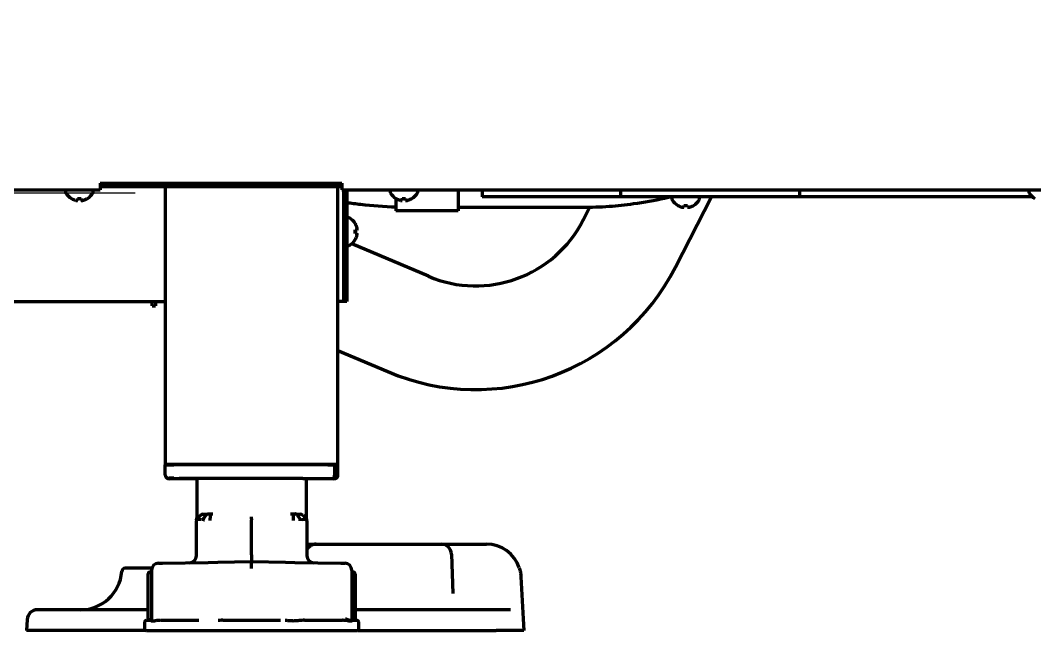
# Model space of a CAD drawing. Header units: inches. Extents: x -2405 to 7588, y 441 to 5654.
# Drawn here: x 4306.5 to 4600.3, y 2256.6 to 2433.2 of the extents above; entities that cross this region are included whole.
import ezdxf

# ---------------------------------------------------------------- set-up
doc = ezdxf.new("R2010")
doc.units = ezdxf.units.IN

# ---------------------------------------------------------------- blocks, each defined once
blk = doc.blocks.new('A$C29D5572B')
at = {"color": 1}
for p, q in [((0, 50), (0, -50)), ((-50, 0), (50, 0))]:
    blk.add_line(p, q, dxfattribs=at)
blk = doc.blocks.new('A$C0F8E2EAE')
blk.add_blockref('A$C29D5572B', (0, 0))

msp = doc.modelspace()

# ---------------------------------------------------------------- linework, layer by layer
at = {"linetype": 'Continuous', "lineweight": 70}
for p, q in [((4329.61, 2386.13), (4399.61, 2386.13)), ((4329.61, 2386.13), (4329.61, 2384.13)), ((4399.61, 2386.13), (4399.61, 2384.13)), ((4251.01, 2384.13), (4329.61, 2384.13)), ((4319.61, 2383.73), (4319.61, 2383.53)), ((4327.61, 2383.53), (4327.61, 2383.73)), ((4329.61, 2385.13), (4399.61, 2385.13)), ((4348.51, 2385.13), (4348.51, 2304.63)), ((4398.51, 2304.63), (4398.51, 2385.13)), ((4399.61, 2384.13), (4978.81, 2384.13)), ((4400.16, 2384.13), (4400.16, 2351.83)), ((4400.26, 2384.13), (4400.26, 2354.13)), ((4401.06, 2384.13), (4401.06, 2354.13)), ((4413.61, 2383.73), (4413.61, 2383.53)), ((4421.61, 2383.53), (4421.61, 2383.73)), ((4433.31, 2384.13), (4433.31, 2380.13)), ((4440.31, 2384.13), (4440.31, 2382.13)), ((4480.31, 2384.13), (4480.31, 2382.13)), ((4532.15, 2384.13), (4532.15, 2382.13)), ((4598.61, 2383.73), (4598.61, 2383.53)), ((4321.31, 2381.65), (4321.31, 2381.68)), ((4325.91, 2381.68), (4325.91, 2381.65)), ((4415.31, 2381.65), (4415.31, 2381.68)), ((4415.31, 2381.68), (4415.31, 2380.13)), ((4415.31, 2380.13), (4415.31, 2378.13)), ((4419.91, 2381.68), (4419.91, 2381.65)), ((4433.31, 2380.13), (4433.31, 2378.13)), ((4443.31, 2382.13), (4440.31, 2382.13)), ((4472.31, 2382.13), (4443.31, 2382.13)), ((4480.31, 2382.13), (4472.31, 2382.13)), ((4483.31, 2382.13), (4480.31, 2382.13)), ((4529.15, 2382.13), (4483.31, 2382.13)), ((4495.23, 2381.73), (4495.23, 2381.53)), ((4496.26, 2361.78), (4506.65, 2382.13)), ((4503.23, 2381.53), (4503.23, 2381.73)), ((4532.15, 2382.13), (4529.15, 2382.13)), ((4540.15, 2382.13), (4532.15, 2382.13)), ((4599.65, 2382.13), (4540.15, 2382.13)), ((4600.31, 2381.65), (4600.31, 2381.68)), ((4433.31, 2378.13), (4415.31, 2378.13)), ((4433.31, 2379.13), (4469.31, 2379.13)), ((4471.47, 2379.21), (4469.54, 2375.44)), ((4496.93, 2379.65), (4496.93, 2379.68)), ((4501.53, 2379.68), (4501.53, 2379.65)), ((4401.66, 2376.08), (4401.46, 2376.08)), ((4403.5, 2374.38), (4403.54, 2374.38)), ((4400.26, 2373.68), (4400.16, 2373.68)), ((4400.16, 2370.48), (4400.26, 2370.48)), ((4401.46, 2368.08), (4401.66, 2368.08)), ((4424.69, 2359.16), (4402.5, 2368.58)), ((4403.54, 2369.78), (4403.5, 2369.78)), ((4400.26, 2351.83), (4400.26, 2354.13)), ((4401.06, 2354.13), (4401.06, 2351.83)), ((4294.66, 2351.83), (4348.51, 2351.83)), ((4344.7, 2350.63), (4344.7, 2351.83)), ((4344.7, 2350.63), (4345.7, 2350.63)), ((4345.7, 2351.83), (4345.7, 2350.63)), ((4398.51, 2351.83), (4398.56, 2351.83)), ((4400.16, 2351.83), (4398.56, 2351.83)), ((4400.26, 2351.83), (4400.16, 2351.83)), ((4401.06, 2351.83), (4400.26, 2351.83)), ((4398.51, 2337.69), (4412.95, 2331.55)), ((4350.31, 2304.63), (4348.51, 2304.63)), ((4348.51, 2304.58), (4351.01, 2304.58)), ((4348.51, 2301.72), (4348.51, 2304.58)), ((4349.61, 2304.58), (4349.76, 2304.63)), ((4396.71, 2304.63), (4350.31, 2304.63)), ((4395.56, 2304.58), (4351.01, 2304.58)), ((4355.72, 2304.63), (4355.57, 2304.58)), ((4371.28, 2304.63), (4371.13, 2304.58)), ((4386.13, 2304.63), (4385.98, 2304.58)), ((4394.9, 2304.58), (4394.79, 2304.63)), ((4394.9, 2304.58), (4394.79, 2304.63)), ((4395.56, 2304.58), (4397.32, 2304.58)), ((4396.41, 2304.58), (4396.26, 2304.63)), ((4398.51, 2304.63), (4396.71, 2304.63)), ((4397.41, 2304.58), (4397.26, 2304.63)), ((4397.55, 2304.58), (4397.32, 2304.58)), ((4397.55, 2304.58), (4397.55, 2301.58)), ((4397.55, 2304.58), (4397.78, 2304.58)), ((4397.55, 2304.58), (4397.55, 2301.58)), ((4398.51, 2304.58), (4397.78, 2304.58)), ((4398.51, 2301.58), (4398.51, 2304.58)), ((4348.51, 2301.72), (4348.51, 2301.58)), ((4349.94, 2300.58), (4350.17, 2300.58)), ((4349.94, 2300.58), (4350.17, 2300.58)), ((4350.17, 2300.58), (4357.63, 2300.58)), ((4350.17, 2300.58), (4357.63, 2300.58)), ((4357.63, 2300.67), (4357.63, 2288.88)), ((4388.36, 2300.58), (4396.84, 2300.58)), ((4388.36, 2300.58), (4396.84, 2300.58)), ((4389.38, 2288.88), (4389.38, 2300.58)), ((4396.84, 2300.58), (4397.07, 2300.58)), ((4396.84, 2300.58), (4397.07, 2300.58)), ((4358.72, 2290.03), (4357.79, 2289.09)), ((4359.42, 2290.33), (4359.73, 2290.34)), ((4360.27, 2290.06), (4359.62, 2289.12)), ((4359.73, 2290.34), (4360.76, 2290.36)), ((4361.49, 2290.37), (4362.26, 2290.38)), ((4361.49, 2290.08), (4361.49, 2289.13)), ((4384.76, 2290.38), (4385.52, 2290.37)), ((4385.53, 2290.08), (4385.53, 2289.13)), ((4386.25, 2290.36), (4387.29, 2290.34)), ((4386.74, 2290.06), (4387.39, 2289.12)), ((4387.29, 2290.34), (4387.6, 2290.33)), ((4387.4, 2289.12), (4387.39, 2289.12)), ((4388.29, 2290.03), (4389.22, 2289.09)), ((4357.51, 2278.26), (4357.51, 2288.39)), ((4373.51, 2278.58), (4373.51, 2288.64)), ((4389.51, 2288.39), (4389.51, 2278.26)), ((4389.51, 2281.63), (4392.2, 2281.63)), ((4392.2, 2281.63), (4397.7, 2281.63)), ((4397.7, 2281.63), (4422.91, 2281.63)), ((4422.91, 2281.63), (4428.41, 2281.63)), ((4428.41, 2281.63), (4436.63, 2281.63)), ((4436.63, 2281.63), (4441.51, 2281.63)), ((4431.41, 2278.73), (4431.81, 2267.36)), ((4344.59, 2274.63), (4336.89, 2274.63)), ((4344.52, 2274.11), (4344.52, 2259.95)), ((4346.49, 2276.11), (4347.66, 2276.13)), ((4347.66, 2276.13), (4360.95, 2276.36)), ((4360.95, 2276.36), (4363.71, 2276.41)), ((4363.71, 2276.41), (4373.4, 2276.58)), ((4373.4, 2276.58), (4373.51, 2276.58)), ((4373.51, 2276.58), (4373.61, 2276.58)), ((4373.61, 2276.58), (4383.3, 2276.41)), ((4383.3, 2276.41), (4386.06, 2276.36)), ((4386.06, 2276.36), (4399.36, 2276.13)), ((4399.36, 2276.13), (4400.53, 2276.11)), ((4402.49, 2274.11), (4402.49, 2259.95)), ((4343.52, 2272.83), (4343.52, 2273.08)), ((4343.52, 2260.08), (4343.52, 2272.83)), ((4344.27, 2273.58), (4344.02, 2273.58)), ((4402.99, 2273.58), (4402.74, 2273.58)), ((4403.49, 2273.08), (4403.49, 2272.83)), ((4403.49, 2272.83), (4403.49, 2260.08)), ((4451.49, 2272.15), (4452.13, 2260.01)), ((4343.52, 2262.63), (4311.47, 2262.63)), ((4444.15, 2262.63), (4403.49, 2262.63)), ((4448.48, 2262.63), (4444.15, 2262.63)), ((4308.47, 2259.78), (4308.31, 2256.63)), ((4343.06, 2259.58), (4344.02, 2259.58)), ((4343.54, 2260.08), (4343.52, 2260.08)), ((4347.14, 2259.58), (4358.17, 2259.58)), ((4365.18, 2259.58), (4381.83, 2259.58)), ((4388.84, 2259.58), (4399.87, 2259.58)), ((4402.99, 2259.58), (4403.96, 2259.58)), ((4452.13, 2260.01), (4452.31, 2256.63)), ((4342.79, 2256.63), (4308.31, 2256.63)), ((4342.51, 2259.08), (4342.51, 2257.08)), ((4404.01, 2256.58), (4343.01, 2256.58)), ((4404.23, 2256.63), (4444.32, 2256.63)), ((4404.51, 2257.08), (4404.51, 2259.08)), ((4452.31, 2256.63), (4444.32, 2256.63))]:
    msp.add_line(p, q, dxfattribs=at)
for centre, radius, start, end in [((4320.01, 2383.73), 0.4, 90, 180), ((4320.01, 2383.53), 0.4, 180, 210.3012), ((4323.81, 2385.75), 4.8, 210.3012, 238.4186), ((4323.41, 2385.75), 4.8, 301.5837, 329.6988), ((4327.21, 2383.73), 0.4, 0, 90), ((4327.21, 2383.53), 0.4, 329.6988, 0), ((4414.01, 2383.73), 0.4, 90, 180), ((4414.01, 2383.53), 0.4, 180, 210.3012), ((4417.81, 2385.75), 4.8, 210.3012, 238.4186), ((4417.41, 2385.75), 4.8, 301.5837, 329.6988), ((4421.21, 2383.73), 0.4, 0, 90), ((4421.21, 2383.53), 0.4, 329.6988, 0), ((4599.01, 2383.73), 0.4, 90, 180), ((4599.01, 2383.53), 0.4, 180, 210.3012), ((4602.81, 2385.75), 4.8, 210.3012, 238.4186), ((4323.61, 2385.43), 3.78, 262.3959, 269.9965), ((4323.61, 2385.43), 3.78, 270.0035, 277.6041), ((4417.61, 2385.43), 3.78, 262.3959, 269.9965), ((4417.61, 2385.43), 3.78, 270.0035, 277.6041), ((4495.63, 2381.73), 0.4, 90, 180), ((4495.63, 2381.53), 0.4, 180, 210.3012), ((4499.43, 2383.75), 4.8, 210.3012, 238.4186), ((4499.03, 2383.75), 4.8, 301.5837, 329.6988), ((4502.83, 2381.73), 0.4, 0, 90), ((4502.83, 2381.53), 0.4, 329.6988, 0), ((4499.23, 2383.43), 3.78, 262.3959, 269.9965), ((4499.23, 2383.43), 3.78, 270.0035, 277.6041), ((4401.46, 2375.68), 0.4, 90, 180), ((4401.66, 2375.68), 0.4, 59.6988, 90), ((4399.44, 2371.88), 4.8, 31.5837, 59.6988), ((4438.38, 2391.37), 35, 246.9745, 332.9279), ((4399.76, 2372.08), 3.78, 0.0035, 7.6041), ((4399.76, 2372.08), 3.78, 352.3959, 359.9965), ((4401.46, 2368.48), 0.4, 180, 270), ((4401.66, 2368.48), 0.4, 270, 300.3012), ((4399.44, 2372.28), 4.8, 300.3012, 328.4186), ((4438.38, 2391.37), 65, 246.9745, 332.9279), ((4358.51, 2288.39), 1, 135.5, 180), ((4355.63, 2289.25), 2, 344.3099, 0.04), ((4359.43, 2289.33), 1, 91, 135.5), ((4388.51, 2288.39), 1, 0, 44.5), ((4391.38, 2289.25), 2, 187.3277, 195.6901), ((4392.2, 2278.63), 3, 90, 154.0296), ((4428.41, 2278.63), 3, 2, 90), ((4441.51, 2271.63), 10, 18.4467, 90), ((4355.51, 2278.26), 2, 271, 0), ((4391.51, 2278.26), 2, 180, 269), ((4336.89, 2273.63), 1, 90, 175.5883), ((4346.52, 2274.11), 2, 91, 180), ((4400.49, 2274.11), 2, 0, 89), ((4323.92, 2274.63), 12, 270, 355.5883), ((4344.02, 2273.08), 0.5, 90, 180), ((4344.27, 2273.83), 0.25, 270, 0), ((4402.74, 2273.83), 0.25, 180, 270), ((4402.99, 2273.08), 0.5, 0, 90), ((4311.47, 2259.63), 3, 90, 177), ((4343.01, 2259.08), 0.5, 90, 180), ((4344.02, 2260.08), 0.5, 270, 0), ((4402.99, 2260.08), 0.5, 180, 270), ((4403.99, 2260.08), 0.5, 180, 270), ((4404.01, 2259.08), 0.5, 0, 90), ((4343.01, 2257.08), 0.5, 180, 270), ((4404.01, 2257.08), 0.5, 270, 0)]:
    msp.add_arc(centre, radius, start, end, dxfattribs=at)
for centre, major_axis, ratio, start_param, end_param in [((4349.51, 2301.58), (1, 0), 0.999995, 3.141593, 4.709304), ((4351, 2300.58), (-1.5, 0), 0.003085, 0.00001, 0.785408), ((4351, 2300.72), (-1.5, 0), 0.003085, 4.712398, 5.977528), ((4373.51, 2300.58), (-21, 0.06), 0.003085, 3.927, 6.996876), ((4396.84, 2301.58), (0, 1), 0.707107, 3.141593, 4.712389), ((4396.84, 2301.58), (0, 1), 0.707107, 3.141593, 4.712389), ((4396.01, 2300.58), (1.5, 0), 0.003085, 5.497778, 6.283176), ((4397.51, 2301.58), (1, 0), 0.999995, 4.715474, 6.283185), ((4359.09, 2288.4), (0.01, -1), 0.707088, 3.925849, 4.70425), ((4385.5, 2289.37), (-0.017, -1), 0.01745, 2.356346, 3.141594), ((4386.89, 2288.41), (-0.017, -1), 0.707053, 1.583129, 2.362365), ((4387.58, 2289.33), (0, 1), 1, 5.48906, 6.265732), ((4387.92, 2288.4), (-0.01, -1), 0.707088, 1.578072, 2.357338), ((4403.96, 2260.08), (0, -0.5), 0.961623, 4.712389, 6.283185)]:
    msp.add_ellipse(centre, major_axis=major_axis, ratio=ratio, start_param=start_param, end_param=end_param, dxfattribs=at)
for points, knots in [([(4321.31, 2381.68), (4321.51, 2381.56), (4321.72, 2381.45), (4322.04, 2381.31), (4322.15, 2381.27), (4322.38, 2381.2), (4322.49, 2381.16), (4322.61, 2381.13)], [0, 0, 0, 0, 0.5, 0.5, 0.75, 0.75, 1, 1, 1, 1]), ([(4324.11, 2381.68), (4324.11, 2381.56), (4324.11, 2381.45), (4324.11, 2381.31), (4324.11, 2381.27), (4324.11, 2381.2), (4324.11, 2381.16), (4324.11, 2381.13)], [0, 0, 0, 0, 0.5, 0.5, 0.75, 0.75, 1, 1, 1, 1]), ([(4401.04, 2380.51), (4402.38, 2380.32), (4407.11, 2379.72), (4411.87, 2379.37), (4415.3, 2379.23)], [0, 0, 0, 0, 0.285023, 1, 1, 1, 1]), ([(4415.31, 2381.68), (4415.51, 2381.56), (4415.72, 2381.45), (4416.04, 2381.31), (4416.15, 2381.27), (4416.38, 2381.2), (4416.49, 2381.16), (4416.61, 2381.13)], [0, 0, 0, 0, 0.5, 0.5, 0.75, 0.75, 1, 1, 1, 1]), ([(4418.11, 2381.68), (4418.11, 2381.56), (4418.11, 2381.45), (4418.11, 2381.31), (4418.11, 2381.27), (4418.11, 2381.2), (4418.11, 2381.16), (4418.11, 2381.13)], [0, 0, 0, 0, 0.5, 0.5, 0.75, 0.75, 1, 1, 1, 1]), ([(4469.31, 2379.13), (4471.93, 2379.14), (4476.92, 2379.32), (4484.95, 2380.19), (4490.72, 2381.24), (4494.13, 2381.99), (4494.65, 2382.1)], [0, 0, 0, 0, 0.297388, 0.57216, 0.935599, 1, 1, 1, 1]), ([(4496.93, 2379.68), (4497.13, 2379.56), (4497.34, 2379.45), (4497.66, 2379.31), (4497.77, 2379.27), (4498, 2379.2), (4498.11, 2379.16), (4498.23, 2379.13)], [0, 0, 0, 0, 0.5, 0.5, 0.75, 0.75, 1, 1, 1, 1]), ([(4499.73, 2379.68), (4499.73, 2379.56), (4499.73, 2379.45), (4499.73, 2379.31), (4499.73, 2379.27), (4499.73, 2379.2), (4499.73, 2379.16), (4499.73, 2379.13)], [0, 0, 0, 0, 0.5, 0.5, 0.75, 0.75, 1, 1, 1, 1]), ([(4403.5, 2372.58), (4403.63, 2372.58), (4403.73, 2372.58), (4403.87, 2372.58), (4403.91, 2372.58), (4403.99, 2372.58), (4404.02, 2372.58), (4404.05, 2372.58)], [0, 0, 0, 0, 0.5, 0.5, 0.75, 0.75, 1, 1, 1, 1]), ([(4403.5, 2369.78), (4403.63, 2369.98), (4403.73, 2370.19), (4403.87, 2370.52), (4403.91, 2370.63), (4403.99, 2370.85), (4404.02, 2370.96), (4404.05, 2371.08)], [0, 0, 0, 0, 0.5, 0.5, 0.75, 0.75, 1, 1, 1, 1]), ([(4357.63, 2289.25), (4357.63, 2289.17), (4357.63, 2289.04), (4357.6, 2288.87), (4357.58, 2288.77), (4357.56, 2288.73), (4357.56, 2288.72), (4357.56, 2288.71), (4357.56, 2288.71), (4357.56, 2288.7), (4357.55, 2288.69), (4357.55, 2288.69), (4357.55, 2288.69)], [0, 0, 0, 0, 0.234616, 0.429607, 0.536879, 0.560137, 0.572426, 0.583684, 0.600883, 0.637115, 0.75169, 1, 1, 1, 1]), ([(4358.59, 2289.1), (4358.58, 2289.09), (4358.57, 2289.08), (4358.56, 2289.06), (4358.55, 2289.04), (4358.53, 2289), (4358.52, 2288.98), (4358.48, 2288.9), (4358.46, 2288.84), (4358.43, 2288.75), (4358.42, 2288.72), (4358.41, 2288.65), (4358.4, 2288.62), (4358.4, 2288.56), (4358.39, 2288.52), (4358.39, 2288.47), (4358.39, 2288.46), (4358.39, 2288.45), (4358.39, 2288.43), (4358.39, 2288.41), (4358.39, 2288.4)], [0, 0, 0, 0, 0.0625, 0.0625, 0.125, 0.125, 0.25, 0.25, 0.5, 0.5, 0.625, 0.625, 0.75, 0.75, 0.875, 0.90625, 0.921875, 0.921875, 0.9375, 1, 1, 1, 1]), ([(4359.62, 2289.12), (4359.61, 2289.09), (4359.58, 2289.06), (4359.56, 2289.02), (4359.55, 2289), (4359.55, 2289), (4359.55, 2289), (4359.55, 2288.99), (4359.54, 2288.98), (4359.54, 2288.97), (4359.51, 2288.91), (4359.49, 2288.85), (4359.45, 2288.73), (4359.44, 2288.67), (4359.43, 2288.54), (4359.42, 2288.48), (4359.42, 2288.41)], [0, 0, 0, 0, 0.125, 0.1875, 0.195313, 0.195313, 0.203125, 0.203125, 0.21875, 0.25, 0.25, 0.5, 0.5, 0.75, 0.75, 1, 1, 1, 1]), ([(4360.27, 2290.06), (4360.3, 2290.1), (4360.34, 2290.15), (4360.39, 2290.2), (4360.41, 2290.22), (4360.44, 2290.24), (4360.45, 2290.25), (4360.47, 2290.26), (4360.48, 2290.27), (4360.54, 2290.3), (4360.58, 2290.32), (4360.64, 2290.34), (4360.65, 2290.34), (4360.66, 2290.34), (4360.67, 2290.35), (4360.67, 2290.35), (4360.68, 2290.35), (4360.69, 2290.35), (4360.72, 2290.35), (4360.74, 2290.36), (4360.76, 2290.36)], [0, 0, 0, 0, 0.25, 0.25, 0.375, 0.375, 0.4375, 0.4375, 0.5, 0.5, 0.75, 0.75, 0.8125, 0.828125, 0.828125, 0.84375, 0.84375, 0.875, 0.875, 1, 1, 1, 1]), ([(4360.76, 2290.36), (4360.81, 2290.36), (4360.86, 2290.36), (4360.95, 2290.36), (4360.98, 2290.36), (4361.02, 2290.36), (4361.04, 2290.36), (4361.07, 2290.36), (4361.08, 2290.36), (4361.16, 2290.36), (4361.23, 2290.36), (4361.32, 2290.37), (4361.36, 2290.37), (4361.43, 2290.37), (4361.46, 2290.37), (4361.49, 2290.37)], [0, 0, 0, 0, 0.25, 0.25, 0.375, 0.375, 0.4375, 0.4375, 0.5, 0.5, 0.75, 0.75, 0.875, 0.875, 1, 1, 1, 1]), ([(4361.49, 2290.08), (4361.49, 2290.12), (4361.49, 2290.2), (4361.49, 2290.27), (4361.49, 2290.32), (4361.49, 2290.34), (4361.49, 2290.35), (4361.49, 2290.36), (4361.49, 2290.36), (4361.49, 2290.36), (4361.49, 2290.36), (4361.49, 2290.37), (4361.49, 2290.37), (4361.49, 2290.37)], [0, 0, 0, 0, 0.25, 0.5, 0.5, 0.75, 0.75, 0.8125, 0.84375, 0.84375, 0.875, 0.875, 1, 1, 1, 1]), ([(4361.49, 2288.43), (4361.49, 2288.49), (4361.49, 2288.56), (4361.49, 2288.68), (4361.49, 2288.75), (4361.49, 2288.84), (4361.49, 2288.88), (4361.49, 2288.92), (4361.49, 2288.93), (4361.49, 2288.93), (4361.49, 2288.93), (4361.49, 2288.93), (4361.49, 2288.94), (4361.49, 2288.96), (4361.49, 2288.97), (4361.49, 2289.04), (4361.49, 2289.09), (4361.49, 2289.13)], [0, 0, 0, 0, 0.25, 0.25, 0.5, 0.5, 0.625, 0.65625, 0.660156, 0.660156, 0.664063, 0.664063, 0.671875, 0.6875, 0.75, 0.75, 1, 1, 1, 1]), ([(4373.51, 2288.92), (4373.51, 2289.02), (4373.51, 2289.11), (4373.51, 2289.25), (4373.51, 2289.33), (4373.51, 2289.41), (4373.51, 2289.45), (4373.51, 2289.47), (4373.51, 2289.47), (4373.51, 2289.48), (4373.51, 2289.49), (4373.51, 2289.5)], [0, 0, 0, 0, 0.5, 0.5, 0.75, 0.875, 0.9375, 0.9375, 0.96875, 0.96875, 1, 1, 1, 1]), ([(4373.51, 2288.92), (4373.51, 2288.92), (4373.51, 2288.92), (4373.51, 2288.9), (4373.51, 2288.85), (4373.51, 2288.78), (4373.51, 2288.71), (4373.51, 2288.66), (4373.51, 2288.64)], [0, 0, 0, 0, 0.000031, 0.000031, 0.250024, 0.500016, 0.750008, 1, 1, 1, 1]), ([(4385.52, 2290.37), (4385.54, 2290.37), (4385.55, 2290.37), (4385.59, 2290.37), (4385.64, 2290.37), (4385.72, 2290.36), (4385.79, 2290.36), (4385.84, 2290.36), (4385.85, 2290.36), (4385.88, 2290.36), (4385.9, 2290.36), (4385.98, 2290.36), (4386.04, 2290.36), (4386.12, 2290.36), (4386.15, 2290.36), (4386.2, 2290.36), (4386.23, 2290.36), (4386.25, 2290.36)], [0, 0, 0, 0, 0.0625, 0.0625, 0.125, 0.25, 0.375, 0.375, 0.4375, 0.4375, 0.5, 0.5, 0.75, 0.75, 0.875, 0.875, 1, 1, 1, 1]), ([(4385.53, 2289.13), (4385.53, 2289.09), (4385.53, 2289.04), (4385.53, 2288.93), (4385.53, 2288.87), (4385.53, 2288.75), (4385.53, 2288.69), (4385.53, 2288.56), (4385.53, 2288.49), (4385.53, 2288.43)], [0, 0, 0, 0, 0.25, 0.25, 0.5, 0.5, 0.75, 0.75, 1, 1, 1, 1]), ([(4386.74, 2290.06), (4386.71, 2290.1), (4386.68, 2290.15), (4386.63, 2290.19), (4386.62, 2290.2), (4386.6, 2290.22), (4386.59, 2290.23), (4386.56, 2290.25), (4386.54, 2290.26), (4386.48, 2290.3), (4386.43, 2290.32), (4386.38, 2290.34), (4386.36, 2290.34), (4386.35, 2290.34), (4386.34, 2290.35), (4386.34, 2290.35), (4386.33, 2290.35), (4386.33, 2290.35), (4386.3, 2290.35), (4386.28, 2290.36), (4386.25, 2290.36)], [0, 0, 0, 0, 0.25, 0.25, 0.3125, 0.3125, 0.375, 0.375, 0.5, 0.5, 0.75, 0.75, 0.8125, 0.828125, 0.828125, 0.84375, 0.84375, 0.875, 0.875, 1, 1, 1, 1]), ([(4388.43, 2289.1), (4388.43, 2289.1), (4388.43, 2289.1), (4388.44, 2289.08), (4388.47, 2289.03), (4388.51, 2288.95), (4388.55, 2288.86), (4388.58, 2288.78), (4388.6, 2288.68), (4388.62, 2288.59), (4388.62, 2288.49), (4388.63, 2288.43), (4388.63, 2288.4)], [0, 0, 0, 0, 0.00004, 0.00004, 0.125035, 0.25003, 0.375025, 0.50002, 0.625015, 0.75001, 0.875005, 1, 1, 1, 1]), ([(4389.46, 2288.69), (4389.46, 2288.69), (4389.46, 2288.7), (4389.46, 2288.7), (4389.45, 2288.72), (4389.45, 2288.72), (4389.45, 2288.73), (4389.45, 2288.73)], [0, 0, 0, 0, 0.555109, 0.898472, 0.948951, 0.984417, 1, 1, 1, 1]), ([(4373.51, 2278.58), (4373.51, 2278.52), (4373.51, 2278.41), (4373.51, 2278.25), (4373.51, 2278.09), (4373.51, 2277.93), (4373.51, 2277.77), (4373.51, 2277.62), (4373.51, 2277.48), (4373.51, 2277.35), (4373.51, 2277.22), (4373.51, 2277.1), (4373.51, 2277), (4373.51, 2276.9), (4373.51, 2276.82), (4373.51, 2276.74), (4373.51, 2276.68), (4373.51, 2276.64), (4373.51, 2276.6), (4373.51, 2276.58), (4373.51, 2276.58), (4373.51, 2276.58)], [0, 0, 0, 0, 0.052794, 0.105589, 0.158383, 0.211178, 0.263972, 0.316766, 0.369561, 0.422355, 0.47515, 0.527944, 0.580739, 0.633533, 0.686327, 0.739122, 0.791916, 0.844711, 0.897505, 0.950299, 1, 1, 1, 1]), ([(4373.51, 2274.58), (4373.51, 2274.59), (4373.51, 2274.61), (4373.51, 2274.64), (4373.51, 2274.66), (4373.51, 2274.71), (4373.51, 2274.74), (4373.51, 2274.84), (4373.51, 2274.97), (4373.51, 2275.09), (4373.51, 2275.19), (4373.51, 2275.22), (4373.51, 2275.28), (4373.51, 2275.31), (4373.51, 2275.46), (4373.51, 2275.58), (4373.51, 2275.74), (4373.51, 2275.79), (4373.51, 2275.87), (4373.51, 2275.9), (4373.51, 2275.94), (4373.51, 2275.97), (4373.51, 2276.08), (4373.51, 2276.17), (4373.51, 2276.26), (4373.51, 2276.28), (4373.51, 2276.3), (4373.51, 2276.31), (4373.51, 2276.33), (4373.51, 2276.37), (4373.51, 2276.4), (4373.51, 2276.47), (4373.51, 2276.51), (4373.51, 2276.55), (4373.51, 2276.55), (4373.51, 2276.56), (4373.51, 2276.56), (4373.51, 2276.57), (4373.51, 2276.58), (4373.51, 2276.58)], [0, 0, 0, 0, 0.015666, 0.015666, 0.031332, 0.031332, 0.062663, 0.062663, 0.125326, 0.187989, 0.187989, 0.219321, 0.219321, 0.250653, 0.250653, 0.375979, 0.375979, 0.438642, 0.438642, 0.469974, 0.469974, 0.501305, 0.501305, 0.626631, 0.626631, 0.657963, 0.657963, 0.673629, 0.673629, 0.689295, 0.751958, 0.751958, 0.877284, 0.877284, 0.908616, 0.908616, 0.939947, 0.939947, 1, 1, 1, 1]), ([(4343.52, 2260.08), (4343.52, 2260.05), (4343.52, 2260.01), (4343.5, 2259.95), (4343.49, 2259.92), (4343.47, 2259.86), (4343.45, 2259.83), (4343.42, 2259.77), (4343.4, 2259.75), (4343.35, 2259.7), (4343.33, 2259.68), (4343.27, 2259.64), (4343.24, 2259.63), (4343.18, 2259.6), (4343.15, 2259.59), (4343.09, 2259.58), (4343.05, 2259.58), (4343.02, 2259.58)], [0, 0, 0, 0, 0.125, 0.125, 0.25, 0.25, 0.375, 0.375, 0.5, 0.5, 0.625, 0.625, 0.75, 0.75, 0.875, 0.875, 1, 1, 1, 1]), ([(4346.14, 2259.51), (4346.02, 2259.5), (4345.9, 2259.48), (4345.68, 2259.43), (4345.57, 2259.41), (4345.37, 2259.37), (4345.27, 2259.35), (4345.16, 2259.33), (4345.13, 2259.33), (4345.09, 2259.32), (4345.07, 2259.32), (4345, 2259.32), (4344.92, 2259.31), (4344.84, 2259.32), (4344.77, 2259.32), (4344.73, 2259.33), (4344.67, 2259.34), (4344.63, 2259.35), (4344.59, 2259.36), (4344.57, 2259.37), (4344.54, 2259.38), (4344.53, 2259.38), (4344.46, 2259.41), (4344.41, 2259.43), (4344.32, 2259.48), (4344.28, 2259.5), (4344.25, 2259.51)], [0, 0, 0, 0, 0.125, 0.125, 0.25, 0.25, 0.375, 0.375, 0.40625, 0.40625, 0.4375, 0.4375, 0.5, 0.5625, 0.5625, 0.625, 0.625, 0.6875, 0.6875, 0.71875, 0.71875, 0.75, 0.75, 0.875, 0.875, 1, 1, 1, 1]), ([(4347.14, 2259.58), (4346.97, 2259.58), (4346.81, 2259.57), (4346.55, 2259.56), (4346.47, 2259.55), (4346.31, 2259.54), (4346.22, 2259.53), (4346.14, 2259.51)], [0, 0, 0, 0, 0.5, 0.5, 0.75, 0.75, 1, 1, 1, 1]), ([(4365.18, 2259.58), (4364.94, 2259.58), (4364.71, 2259.58), (4364.36, 2259.56), (4364.24, 2259.56), (4364, 2259.55), (4363.89, 2259.54), (4363.77, 2259.53)], [0, 0, 0, 0, 0.5, 0.5, 0.75, 0.75, 1, 1, 1, 1]), ([(4387.7, 2259.53), (4387.54, 2259.52), (4387.37, 2259.5), (4387.03, 2259.47), (4386.86, 2259.45), (4386.5, 2259.42), (4386.32, 2259.41), (4386.05, 2259.39), (4385.96, 2259.39), (4385.77, 2259.39), (4385.68, 2259.38), (4385.49, 2259.38), (4385.4, 2259.39), (4385.21, 2259.39), (4385.11, 2259.39), (4384.82, 2259.41), (4384.63, 2259.42), (4384.34, 2259.44), (4384.24, 2259.45), (4384.04, 2259.47), (4383.94, 2259.48), (4383.65, 2259.5), (4383.45, 2259.52), (4383.25, 2259.53)], [0, 0, 0, 0, 0.125, 0.125, 0.25, 0.25, 0.375, 0.375, 0.4375, 0.4375, 0.5, 0.5, 0.5625, 0.5625, 0.625, 0.625, 0.75, 0.75, 0.8125, 0.8125, 0.875, 0.875, 1, 1, 1, 1]), ([(4388.84, 2259.58), (4388.66, 2259.58), (4388.47, 2259.58), (4388.18, 2259.56), (4388.08, 2259.56), (4387.89, 2259.55), (4387.8, 2259.54), (4387.7, 2259.53)], [0, 0, 0, 0, 0.5, 0.5, 0.75, 0.75, 1, 1, 1, 1]), ([(4400.87, 2259.51), (4400.79, 2259.53), (4400.71, 2259.54), (4400.54, 2259.55), (4400.46, 2259.56), (4400.29, 2259.57), (4400.21, 2259.57), (4400.04, 2259.58), (4399.96, 2259.58), (4399.87, 2259.58)], [0, 0, 0, 0, 0.25, 0.25, 0.5, 0.5, 0.75, 0.75, 1, 1, 1, 1]), ([(4402.49, 2259.95), (4402.49, 2259.92), (4402.48, 2259.87), (4402.46, 2259.81), (4402.44, 2259.79), (4402.42, 2259.75), (4402.4, 2259.72), (4402.36, 2259.68), (4402.34, 2259.66), (4402.29, 2259.63), (4402.27, 2259.61), (4402.22, 2259.59), (4402.21, 2259.58), (4402.18, 2259.57), (4402.16, 2259.57), (4402.11, 2259.56), (4402.08, 2259.55), (4402, 2259.55), (4401.96, 2259.56), (4401.87, 2259.57), (4401.83, 2259.58), (4401.73, 2259.61), (4401.69, 2259.63), (4401.59, 2259.66), (4401.53, 2259.68), (4401.43, 2259.72), (4401.37, 2259.75), (4401.25, 2259.79), (4401.19, 2259.81), (4401.01, 2259.87), (4400.88, 2259.92), (4400.74, 2259.95)], [0, 0, 0, 0, 0.125, 0.125, 0.1875, 0.1875, 0.25, 0.25, 0.3125, 0.3125, 0.375, 0.375, 0.40625, 0.40625, 0.4375, 0.4375, 0.5, 0.5, 0.5625, 0.5625, 0.625, 0.625, 0.6875, 0.6875, 0.75, 0.75, 0.8125, 0.8125, 0.875, 0.875, 1, 1, 1, 1]), ([(4402.76, 2259.51), (4402.73, 2259.5), (4402.69, 2259.48), (4402.61, 2259.43), (4402.56, 2259.41), (4402.44, 2259.37), (4402.38, 2259.35), (4402.3, 2259.33), (4402.28, 2259.33), (4402.24, 2259.32), (4402.23, 2259.32), (4402.17, 2259.32), (4402.13, 2259.31), (4402.05, 2259.31), (4402.01, 2259.32), (4401.93, 2259.32), (4401.88, 2259.33), (4401.75, 2259.35), (4401.65, 2259.37), (4401.5, 2259.4), (4401.45, 2259.41), (4401.34, 2259.43), (4401.28, 2259.44), (4401.11, 2259.48), (4401, 2259.5), (4400.87, 2259.51)], [0, 0, 0, 0, 0.125, 0.125, 0.25, 0.25, 0.375, 0.375, 0.40625, 0.40625, 0.4375, 0.4375, 0.5, 0.5, 0.5625, 0.5625, 0.625, 0.625, 0.75, 0.75, 0.8125, 0.8125, 0.875, 0.875, 1, 1, 1, 1]), ([(4402.99, 2259.58), (4402.96, 2259.58), (4402.92, 2259.57), (4402.86, 2259.56), (4402.84, 2259.55), (4402.8, 2259.54), (4402.78, 2259.53), (4402.76, 2259.51)], [0, 0, 0, 0, 0.5, 0.5, 0.75, 0.75, 1, 1, 1, 1]), ([(4403.98, 2259.58), (4403.98, 2259.58), (4403.98, 2259.58), (4403.97, 2259.58), (4403.96, 2259.58), (4403.96, 2259.58)], [0, 0, 0, 0, 0.5, 0.5, 1, 1, 1, 1])]:
    msp.add_open_spline(points, degree=3, knots=knots, dxfattribs=at)
for points, degree in [([(4322.61, 2381.13), (4322.63, 2381.13), (4322.68, 2381.12), (4322.76, 2381.12), (4322.83, 2381.12), (4322.9, 2381.12), (4322.97, 2381.12), (4323.04, 2381.12), (4323.08, 2381.13), (4323.11, 2381.13)], 3), ([(4323.11, 2381.13), (4323.11, 2381.15), (4323.11, 2381.18), (4323.11, 2381.23), (4323.11, 2381.28), (4323.11, 2381.34), (4323.11, 2381.41), (4323.11, 2381.48), (4323.11, 2381.57), (4323.11, 2381.64), (4323.11, 2381.68)], 3), ([(4324.11, 2381.13), (4324.13, 2381.13), (4324.18, 2381.12), (4324.25, 2381.12), (4324.32, 2381.12), (4324.39, 2381.12), (4324.46, 2381.12), (4324.54, 2381.12), (4324.58, 2381.13), (4324.61, 2381.13)], 3), ([(4324.61, 2381.13), (4324.66, 2381.15), (4324.77, 2381.18), (4324.93, 2381.23), (4325.09, 2381.28), (4325.25, 2381.34), (4325.4, 2381.41), (4325.55, 2381.48), (4325.72, 2381.57), (4325.84, 2381.64), (4325.91, 2381.68)], 3), ([(4416.61, 2381.13), (4416.63, 2381.13), (4416.68, 2381.12), (4416.76, 2381.12), (4416.83, 2381.12), (4416.9, 2381.12), (4416.97, 2381.12), (4417.04, 2381.12), (4417.08, 2381.13), (4417.11, 2381.13)], 3), ([(4417.11, 2381.13), (4417.11, 2381.15), (4417.11, 2381.18), (4417.11, 2381.23), (4417.11, 2381.28), (4417.11, 2381.34), (4417.11, 2381.41), (4417.11, 2381.48), (4417.11, 2381.57), (4417.11, 2381.64), (4417.11, 2381.68)], 3), ([(4418.11, 2381.13), (4418.13, 2381.13), (4418.18, 2381.12), (4418.25, 2381.12), (4418.32, 2381.12), (4418.39, 2381.12), (4418.46, 2381.12), (4418.54, 2381.12), (4418.58, 2381.13), (4418.61, 2381.13)], 3), ([(4418.61, 2381.13), (4418.66, 2381.15), (4418.77, 2381.18), (4418.93, 2381.23), (4419.09, 2381.28), (4419.25, 2381.34), (4419.4, 2381.41), (4419.55, 2381.48), (4419.72, 2381.57), (4419.84, 2381.64), (4419.91, 2381.68)], 3), ([(4498.23, 2379.13), (4498.25, 2379.13), (4498.3, 2379.12), (4498.38, 2379.12), (4498.45, 2379.12), (4498.52, 2379.12), (4498.59, 2379.12), (4498.66, 2379.12), (4498.7, 2379.13), (4498.73, 2379.13)], 3), ([(4498.73, 2379.13), (4498.73, 2379.15), (4498.73, 2379.18), (4498.73, 2379.23), (4498.73, 2379.28), (4498.73, 2379.34), (4498.73, 2379.41), (4498.73, 2379.48), (4498.73, 2379.57), (4498.73, 2379.64), (4498.73, 2379.68)], 3), ([(4499.73, 2379.13), (4499.75, 2379.13), (4499.8, 2379.12), (4499.87, 2379.12), (4499.94, 2379.12), (4500.01, 2379.12), (4500.08, 2379.12), (4500.16, 2379.12), (4500.2, 2379.13), (4500.23, 2379.13)], 3), ([(4500.23, 2379.13), (4500.28, 2379.15), (4500.39, 2379.18), (4500.55, 2379.23), (4500.71, 2379.28), (4500.87, 2379.34), (4501.02, 2379.41), (4501.17, 2379.48), (4501.34, 2379.57), (4501.46, 2379.64), (4501.53, 2379.68)], 3), ([(4404.05, 2373.08), (4404.04, 2373.13), (4404.01, 2373.24), (4403.96, 2373.4), (4403.9, 2373.56), (4403.84, 2373.72), (4403.78, 2373.87), (4403.7, 2374.02), (4403.61, 2374.19), (4403.54, 2374.31), (4403.5, 2374.38)], 3), ([(4404.05, 2371.58), (4404.04, 2371.58), (4404.01, 2371.58), (4403.96, 2371.58), (4403.9, 2371.58), (4403.84, 2371.58), (4403.78, 2371.58), (4403.7, 2371.58), (4403.61, 2371.58), (4403.54, 2371.58), (4403.5, 2371.58)], 3), ([(4404.05, 2372.58), (4404.06, 2372.6), (4404.06, 2372.65), (4404.07, 2372.72), (4404.07, 2372.79), (4404.07, 2372.86), (4404.07, 2372.93), (4404.06, 2373.01), (4404.06, 2373.05), (4404.05, 2373.08)], 3), ([(4404.05, 2371.08), (4404.06, 2371.1), (4404.06, 2371.16), (4404.07, 2371.23), (4404.07, 2371.3), (4404.07, 2371.37), (4404.07, 2371.44), (4404.06, 2371.51), (4404.06, 2371.55), (4404.05, 2371.58)], 3), ([(4387.39, 2289.12), (4387.41, 2289.09), (4387.44, 2289.04), (4387.48, 2288.97), (4387.51, 2288.88), (4387.54, 2288.79), (4387.57, 2288.7), (4387.58, 2288.61), (4387.59, 2288.51), (4387.59, 2288.45), (4387.59, 2288.41)], 3), ([(4357.56, 2288.71), (4357.53, 2288.66), (4357.57, 2288.73)], 2), ([(4389.46, 2288.68), (4389.46, 2288.68), (4389.47, 2288.68)], 2), ([(4450.99, 2274.79), (4451.07, 2274.58), (4451.19, 2274.15), (4451.34, 2273.49), (4451.44, 2272.82), (4451.48, 2272.38), (4451.49, 2272.15)], 3), ([(4343.03, 2259.58), (4343.03, 2259.58), (4343.02, 2259.58), (4343.02, 2259.58)], 3), ([(4343.06, 2259.58), (4343.05, 2259.58), (4343.05, 2259.58), (4343.04, 2259.58), (4343.03, 2259.58), (4343.03, 2259.58)], 3), ([(4343.52, 2260.08), (4343.51, 2259.99)], 1), ([(4403.99, 2259.58), (4403.99, 2259.58), (4403.99, 2259.58), (4403.98, 2259.58)], 3)]:
    msp.add_open_spline(points, degree=degree, dxfattribs=at)

# ---------------------------------------------------------------- block references
at = {"xscale": -1}
msp.add_blockref('A$C0F8E2EAE', (4289.81, 2383.24), dxfattribs=at)

doc.saveas('drawing.dxf')
